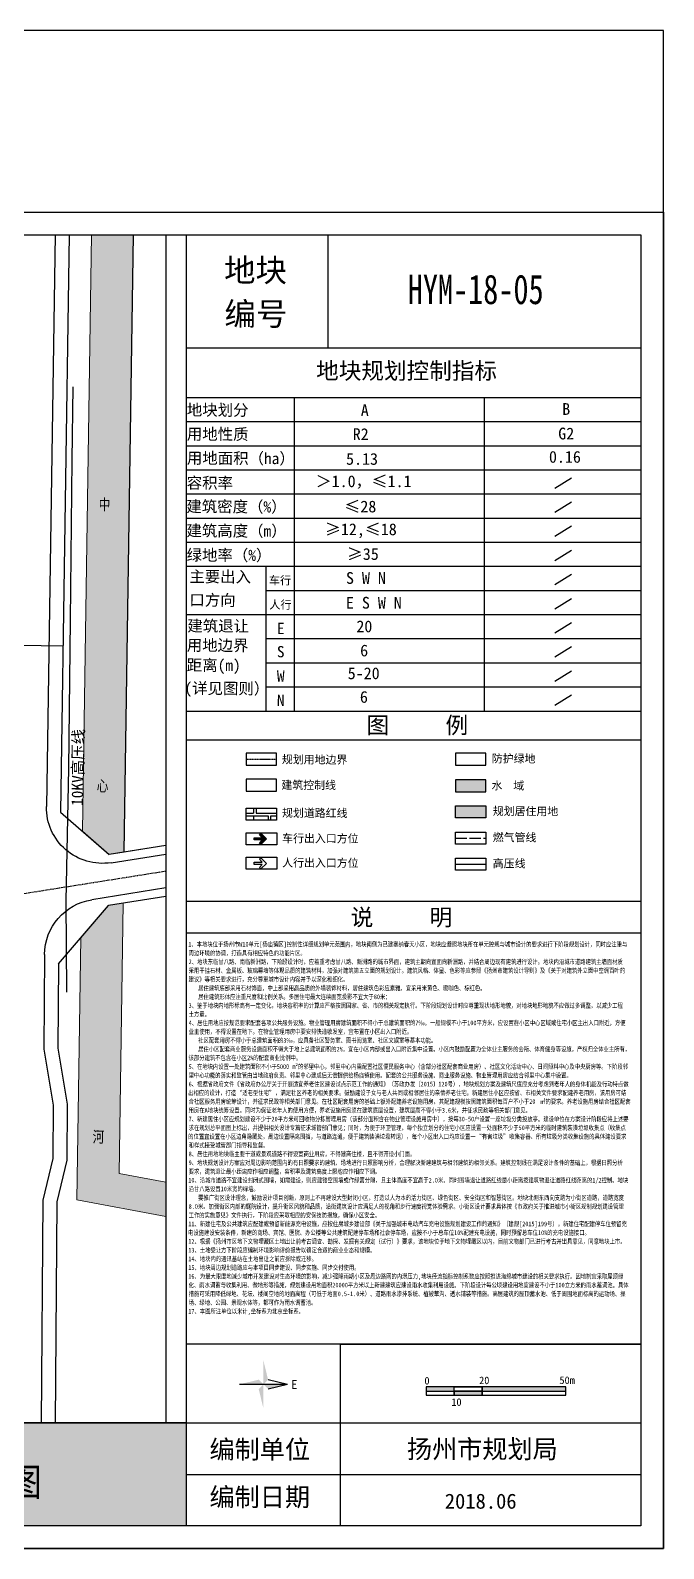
# Model space of a CAD drawing. Header units: millimetres. Extents: x -439850 to 1095597, y 3556331 to 4116172.
# Drawn here: x 869027 to 1095597, y 3573017 to 4116172 of the extents above; entities that cross this region are included whole.
import ezdxf
from ezdxf.enums import TextEntityAlignment as Align

# ---------------------------------------------------------------- set-up
doc = ezdxf.new("R2010")
doc.units = ezdxf.units.MM
doc.header["$LTSCALE"] = 1000
doc.header["$MEASUREMENT"] = 0
for name, pattern in [('CENTER', [2, 1.25, -0.25, 0.25, -0.25]), ('DASHED', [0.75, 0.5, -0.25]), ('X3', [5, 4, -1])]:
    doc.linetypes.add(name, pattern=pattern)
for name, color, linetype in [('02E1水域', 131, 'Continuous'), ('02E1水域_H', 131, 'Continuous'), ('03R2二类_H', 50, 'Continuous'), ('14中心线', 1, 'CENTER'), ('14缘石线', 7, 'Continuous'), ('14道路红线', 7, 'Continuous'), ('17特殊管线', 62, 'Continuous'), ('18标注', 7, 'Continuous'), ('19图框', 7, 'Continuous'), ('19图框 @ 1', 7, 'Continuous'), ('F弹性', 55, 'Continuous'), ('TG_SUNBUILD', 41, 'Continuous'), ('标注', 7, 'Continuous'), ('红线按路', 200, 'Continuous')]:
    doc.layers.add(name, color=color, linetype=linetype)
doc.styles.add('DIMST', font='', dxfattribs={"width": 0.8})
doc.styles.add('ST', font='', dxfattribs={"width": 0.75})
doc.styles.get('DIMST').set_extended_font_data('SimSun')
doc.styles.get('ST').set_extended_font_data('NSimSun')

msp = doc.modelspace()

# ---------------------------------------------------------------- hatches: boundary and pattern name
at = {"layer": '02E1水域_H', "extrusion": (0, 0, -1)}
for points in [[(-905891, 4043019), (-890889, 4043019), (-887648, 3829683), (-897256, 3821350), (-902536, 3822187)], [(-902258, 3803918), (-897029, 3803090), (-887068, 3791516), (-885645, 3697798), (-917489, 3691893), (-917489, 3704097), (-900789, 3707194)]]:
    msp.add_hatch(color=137, dxfattribs=at).paths.add_polyline_path(points)
at = {"layer": '02E1水域_H'}
msp.add_hatch(color=137, dxfattribs=at).paths.add_polyline_path([(1021145, 3848074), (1021145, 3843803), (1032027, 3843803), (1032027, 3848074)])
at = {"layer": '03R2二类_H', "linetype": 'Continuous'}
msp.add_hatch(color=256, dxfattribs=at).paths.add_polyline_path([(1021145, 3838710), (1032027, 3838710), (1032027, 3834438), (1021145, 3834438)])
at = {"layer": '19图框', "linetype": 'Continuous'}
msp.add_hatch(color=256, dxfattribs=at).paths.add_polyline_path([(951534, 3828924), (950975, 3828365), (952020, 3827320), (949092, 3827320), (949092, 3826529), (952020, 3826529), (950975, 3825485), (951534, 3824925), (953534, 3826925)])
at = {"layer": '19图框'}
h = msp.add_hatch(color=7, dxfattribs=at)
h.paths.add_polyline_path([(952401, 3640381), (952401, 3631781), (954078, 3633458)])
h.paths.add_polyline_path([(961001, 3631781), (952401, 3631781), (954078, 3630105)])
h.paths.add_polyline_path([(952401, 3631781), (950724, 3630105), (952401, 3623182)])
h.paths.add_polyline_path([(952401, 3631781), (950724, 3633458), (943801, 3631781)])
at = {"layer": '19图框', "linetype": 'Continuous'}
h = msp.add_hatch(color=256, dxfattribs=at)
h.paths.add_polyline_path([(1020622, 3630892), (1010622, 3630892), (1010622, 3629392), (1020622, 3629392)])
h.paths.add_polyline_path([(1030622, 3629392), (1020622, 3629392), (1020622, 3627892), (1030622, 3627892)])
h.paths.add_polyline_path([(1060622, 3630892), (1030622, 3630892), (1030622, 3629392), (1060622, 3629392)])

# ---------------------------------------------------------------- linework, layer by layer
for p, q in [((880640, 3896030), (880642, 3896030)), ((880641, 3896029), (880641, 3896031))]:
    msp.add_line(p, q)
msp.add_lwpolyline([(880640, 3896030, 0.25, 0.25, 0), (880641, 3896031, 0, 0, 0)], format="xyseb")
at = {"layer": '02E1水域', "color": 7, "linetype": 'Continuous', "lineweight": 0, "ltscale": 0.02, "extrusion": (0, 0, -1)}
for p, q in [((890889, 4043019), (887648, 3829683)), ((902536, 3822187), (905891, 4043019)), ((887648, 3829683), (897256, 3821350)), ((897256, 3821350), (902536, 3822187)), ((887068, 3791516), (897029, 3803090)), ((897029, 3803090), (902258, 3803918)), ((902258, 3803918), (900789, 3707194)), ((885645, 3697798), (887068, 3791516)), ((900789, 3707194), (917489, 3704097)), ((917489, 3691893), (885645, 3697798))]:
    msp.add_line(p, q, dxfattribs=at)
at = {"layer": '14中心线', "extrusion": (0, 0, -1)}
msp.add_line((864301, 3807017), (917489, 3815443), dxfattribs=at)
at = {"layer": '14缘石线', "extrusion": (0, 0, -1)}
for p, q in [((877888, 4043019), (874780, 3838473)), ((897907, 3818416), (917489, 3821518)), ((917489, 3809368), (891009, 3805173)), ((874139, 3785572), (873881, 3751656)), ((873881, 3751656), (877229, 3731630)), ((877229, 3731630), (877085, 3712641)), ((877085, 3712641), (873471, 3697668)), ((873471, 3697668), (872867, 3618002))]:
    msp.add_line(p, q, dxfattribs=at)
for centre, start, end in [((-894778, 3838170), 260.99804, 0.87037), ((-894138, 3785420), 0.43496, 80.99804)]:
    msp.add_arc(centre, 20000, start, end, dxfattribs=at)
at = {"layer": '14道路红线', "extrusion": (0, 0, -1)}
for p, q in [((882888, 4043019), (879751, 3836532)), ((879751, 3836532), (897256, 3821350)), ((917489, 3824555), (897256, 3821350)), ((879339, 3809400), (879338, 3809349)), ((879114, 3782274), (897029, 3803090)), ((917489, 3806331), (897029, 3803090)), ((879114, 3782274), (878884, 3752052)), ((878884, 3752052), (882232, 3732026)), ((882232, 3732026), (882081, 3712027)), ((882081, 3712027), (878467, 3697054)), ((878467, 3697054), (877867, 3618002))]:
    msp.add_line(p, q, dxfattribs=at)
at = {"layer": '17特殊管线', "color": 1, "linetype": 'ByBlock', "extrusion": (0, 0, -1)}
for p, q in [((883993, 3962451), (884344, 3988601)), ((883427, 3905222), (883993, 3962451)), ((882786, 3852118), (883427, 3905222)), ((881874, 3804807), (882786, 3852118)), ((882123, 3772121), (881874, 3804807))]:
    msp.add_line(p, q, dxfattribs=at)
at = {"layer": '17特殊管线', "color": 44, "linetype": 'X3'}
msp.add_line((1021145, 3827209), (1032027, 3827209), dxfattribs=at)
at = {"layer": '17特殊管线', "color": 1, "linetype": 'ByBlock'}
msp.add_line((1021145, 3817845), (1032027, 3817845), dxfattribs=at)
at = {"layer": '18标注', "color": 4, "ltscale": 0.02}
for p, q in [((1095597, 4116172), (419308, 4116172)), ((1095597, 3573017), (1095597, 4116172)), ((419308, 3573017), (1095597, 3573017))]:
    msp.add_line(p, q, dxfattribs=at)
at = {"layer": '18标注', "color": 3, "ltscale": 0.02}
msp.add_line((850645, 3896486), (880640, 3896030), dxfattribs=at)
at = {"layer": '19图框'}
for p, q in [((439719, 4043019), (1087433, 4043019)), ((924786, 4043019), (924786, 3581181)), ((1087433, 4043019), (1087433, 3581181)), ((924795, 3984854), (1087451, 3984854)), ((963397, 3984854), (963416, 3872668)), ((1031334, 3984854), (1031334, 3872668)), ((924795, 3976224), (1087451, 3976224)), ((924795, 3967595), (1087451, 3967595)), ((924795, 3958965), (1087451, 3958965)), ((1056655, 3952427), (1062677, 3956122)), ((924795, 3950335), (1087451, 3950335)), ((1056655, 3943797), (1062677, 3947492)), ((924795, 3941705), (1087451, 3941705)), ((1056655, 3935168), (1062677, 3938862)), ((924795, 3933076), (1087451, 3933076)), ((1056655, 3926538), (1062677, 3930233)), ((924795, 3924446), (1087451, 3924446)), ((953281, 3924446), (953281, 3893330)), ((1056655, 3917908), (1062677, 3921603)), ((953281, 3915816), (1087451, 3915816)), ((1056646, 3909278), (1062668, 3912973)), ((924795, 3907187), (1087451, 3907187)), ((1056646, 3900649), (1062668, 3904343)), ((953281, 3898557), (1087451, 3898557)), ((1056646, 3892019), (1062668, 3895714)), ((953281, 3893330), (953281, 3872668)), ((953281, 3889927), (1087451, 3889927)), ((1056646, 3883389), (1062668, 3887084)), ((953281, 3881297), (1087451, 3881297)), ((1056646, 3874760), (1062668, 3878454)), ((924795, 3872668), (1087451, 3872668)), ((924795, 3872668), (1087451, 3872668)), ((924804, 3872668), (1087460, 3872668)), ((924804, 3872668), (1087460, 3872668)), ((924786, 3862380), (1087442, 3862380)), ((957141, 3857623), (946259, 3857623)), ((946259, 3857623), (946259, 3853351)), ((957141, 3853351), (957141, 3857623)), ((1032027, 3857623), (1021145, 3857623)), ((1021145, 3857623), (1021145, 3853351)), ((1032027, 3853351), (1032027, 3857623)), ((946259, 3853351), (957141, 3853351)), ((1021145, 3853351), (1032027, 3853351)), ((1032027, 3848074), (1021145, 3848074)), ((1021145, 3848074), (1021145, 3843803)), ((1032027, 3843803), (1032027, 3848074)), ((1021145, 3843803), (1032027, 3843803)), ((946209, 3837898), (957091, 3837898)), ((946209, 3833627), (946209, 3837898)), ((957091, 3837898), (957091, 3833627)), ((1021145, 3838710), (1032027, 3838710)), ((1021145, 3834438), (1021145, 3838710)), ((1032027, 3838710), (1032027, 3834438)), ((957091, 3833627), (946209, 3833627)), ((1032027, 3834438), (1021145, 3834438)), ((1021145, 3829345), (1032027, 3829345)), ((1021145, 3825074), (1021145, 3829345)), ((1032027, 3829345), (1032027, 3825074)), ((946295, 3829110), (957178, 3829110)), ((946295, 3824839), (946295, 3829110)), ((957178, 3824839), (946295, 3824839)), ((949092, 3826529), (949092, 3827320)), ((949092, 3827320), (952020, 3827320)), ((952020, 3826529), (949092, 3826529)), ((950975, 3828365), (951534, 3828924)), ((952020, 3827320), (950975, 3828365)), ((950975, 3825485), (952020, 3826529)), ((951534, 3824925), (950975, 3825485)), ((951534, 3828924), (953534, 3826925)), ((953534, 3826925), (951534, 3824925)), ((957178, 3829110), (957178, 3824839)), ((1032027, 3825074), (1021145, 3825074)), ((946295, 3820358), (957178, 3820358)), ((946295, 3816087), (946295, 3820358)), ((949092, 3817777), (949092, 3818568)), ((949092, 3818568), (952020, 3818568)), ((950975, 3819613), (951534, 3820172)), ((952020, 3818568), (950975, 3819613)), ((951534, 3820172), (953534, 3818173)), ((957178, 3820358), (957178, 3816087)), ((1021145, 3819981), (1032027, 3819981)), ((1021145, 3815709), (1021145, 3819981)), ((1032027, 3819981), (1032027, 3815709)), ((957178, 3816087), (946295, 3816087)), ((952020, 3817777), (949092, 3817777)), ((950975, 3816733), (952020, 3817777)), ((951534, 3816174), (950975, 3816733)), ((953534, 3818173), (951534, 3816174)), ((1032027, 3815709), (1021145, 3815709)), ((924786, 3804617), (1087433, 3804617)), ((924786, 3793291), (1087433, 3793291)), ((1087433, 3581181), (439719, 3581181))]:
    msp.add_line(p, q, dxfattribs=at)
at = {"layer": '19图框', "extrusion": (0, 0, -1)}
for p, q in [((448217, 4043019), (917489, 4043019)), ((917489, 4043019), (917489, 3618002)), ((924786, 3618002), (439719, 3618002)), ((917489, 3618002), (448217, 3618002))]:
    msp.add_line(p, q, dxfattribs=at)
at = {"layer": '19图框', "color": 7}
for p, q in [((975630, 4002567), (975630, 4043019)), ((924786, 4002567), (1072875, 4002567)), ((924786, 4002567), (1087433, 4002567)), ((924786, 4002567), (1087433, 4002567)), ((1087433, 3646180), (924786, 3646180)), ((980016, 3581181), (980016, 3646180)), ((961001, 3631781), (943801, 3631781)), ((961001, 3631781), (954078, 3633458)), ((961001, 3631781), (954078, 3630105)), ((439719, 3618002), (1083279, 3618002)), ((439719, 3618002), (1087433, 3618002)), ((924786, 3599592), (1087433, 3599592))]:
    msp.add_line(p, q, dxfattribs=at)
at = {"layer": '19图框', "color": 6, "ltscale": 0.3}
for p, q in [((957091, 3848273), (946209, 3848273)), ((946209, 3848273), (946209, 3844002)), ((957091, 3844002), (957091, 3848273)), ((946209, 3844002), (957091, 3844002))]:
    msp.add_line(p, q, dxfattribs=at)
at = {"layer": '19图框', "linetype": 'Continuous'}
for p, q in [((946209, 3836145), (948881, 3836145)), ((946209, 3835197), (954061, 3835197)), ((948881, 3837898), (948881, 3836145)), ((948881, 3835197), (948881, 3833627)), ((949866, 3837898), (949866, 3836145)), ((949866, 3836145), (957091, 3836145)), ((954061, 3835197), (954061, 3833627)), ((955083, 3833627), (955083, 3835197)), ((955083, 3835197), (957091, 3835197))]:
    msp.add_line(p, q, dxfattribs=at)
at = {"layer": '19图框', "color": 0, "linetype": 'Continuous'}
msp.add_line((980016, 3646180), (1087433, 3646180), dxfattribs=at)
at = {"layer": '19图框', "color": 254}
msp.add_solid([(439719, 3618002), (439719, 3581181), (924786, 3618002), (924786, 3581181)], dxfattribs=at)
at = {"layer": 'F弹性', "color": 7, "ltscale": 0.02, "extrusion": (0, 0, -1)}
for p, q in [((902536, 3822187), (905891, 4043019)), ((917489, 3824555), (902536, 3822187))]:
    msp.add_line(p, q, dxfattribs=at)
at = {"layer": 'TG_SUNBUILD', "color": 4}
for p, q in [((419308, 4051183), (1095597, 4051183)), ((1095597, 4051183), (1095597, 3573017)), ((1095597, 3573017), (419308, 3573017))]:
    msp.add_line(p, q, dxfattribs=at)
at = {"layer": '标注', "ltscale": 0.02}
for p, q in [((1020622, 3630892), (1010622, 3630892)), ((1010622, 3630892), (1010622, 3629392)), ((1030622, 3630892), (1010622, 3630892)), ((1010622, 3630892), (1010622, 3627892)), ((1010622, 3629392), (1020622, 3629392)), ((1010622, 3629392), (1060622, 3629392)), ((1020622, 3629392), (1020622, 3630892)), ((1020622, 3627892), (1020622, 3630892)), ((1020622, 3630892), (1030622, 3630892)), ((1030622, 3629392), (1020622, 3629392)), ((1020622, 3629392), (1020622, 3627892)), ((1060622, 3630892), (1030622, 3630892)), ((1030622, 3630892), (1030622, 3629392)), ((1060622, 3630892), (1030622, 3630892)), ((1030622, 3630892), (1030622, 3627892)), ((1030622, 3627892), (1030622, 3630892)), ((1030622, 3627892), (1030622, 3629392)), ((1030622, 3629392), (1060622, 3629392)), ((1060622, 3629392), (1060622, 3630892)), ((1060622, 3627892), (1060622, 3630892)), ((1010622, 3627892), (1020622, 3627892)), ((1010622, 3627892), (1020622, 3627892)), ((1020622, 3627892), (1030622, 3627892)), ((1020622, 3627892), (1030622, 3627892)), ((1030622, 3627892), (1060622, 3627892)), ((1030622, 3627892), (1050622, 3627892)), ((1050622, 3627892), (1050622, 3627892))]:
    msp.add_line(p, q, dxfattribs=at)
at = {"layer": '红线按路', "color": 1, "linetype": 'DASHED', "ltscale": 0.005}
msp.add_line((946259, 3855487), (957141, 3855487), dxfattribs=at)

# ---------------------------------------------------------------- texts
at = {"layer": '19图框', "style": 'ST'}
for s, height, rotation, oblique, p in [('地块', 8245.1, 0.00149, 360, (938339, 4026247)), ('编号', 8245.1, 0.00149, 0, (938470, 4010606)), ('地块划分', 4045.2, 359.70014, 0, (924999, 3978398)), ('用地性质', 4045.2, 359.70014, 0, (924999, 3969769)), ('用地面积（ha）', 4045.2, 359.70014, 0, (925014, 3961168)), ('容积率', 4045.2, 359.70014, 0, (924947, 3952288)), ('建筑密度（%%%）', 4045.2, 359.70014, 0, (924826, 3943874)), ('建筑高度（m）', 4045.2, 359.70014, 0, (924854, 3935206)), ('绿地率（%%%）', 4045.2, 359.70014, 0, (924916, 3926499)), ('主要出入', 4045.2, 359.70014, 0, (925897, 3918766)), ('车行', 2916.5, 359.70014, 0, (954360, 3917957)), ('口方向', 4045.2, 359.70014, 0, (925897, 3910378)), ('人行', 2916.5, 359.70014, 0, (954535, 3909261)), ('建筑退让', 4045.2, 359.70014, 0, (925196, 3901147)), ('E', 4045, 359.70014, 0, (957212, 3900188)), ('用地边界', 4045.2, 359.70014, 0, (924987, 3894248)), ('S', 4045, 359.70014, 0, (957212, 3891883)), ('距离(m)', 4045.2, 359.70014, 0, (924987, 3887094)), ('W', 4045, 359.70014, 0, (957212, 3883137)), ('(详见图则）', 4045.2, 359.70014, 0, (924155, 3878815)), ('N', 4045, 359.70014, 0, (957212, 3874494)), ('规划用地边界', 2862.5, 359.70014, 0, (958991, 3853936)), ('防护绿地', 2862.5, 359.70014, 0, (1034116, 3854266)), ('建筑控制线', 2862.5, 359.70014, 0, (958842, 3844800)), ('水  域', 2862.5, 359.70014, 0, (1034004, 3844583)), ('规划道路红线', 2862.5, 359.70014, 0, (959054, 3834815)), ('规划居住用地', 2862.5, 359.70014, 0, (1034459, 3835445)), ('燃气管线', 2862.5, 359.70014, 0, (1034459, 3826080)), ('车行出入口方位', 2862.5, 359.70014, 0, (959113, 3825726)), ('人行出入口方位', 2862.5, 359.70014, 0, (959124, 3816992)), ('高压线', 2862.5, 359.70014, 0, (1034459, 3816716))]:
    msp.add_text(s, height=height, rotation=rotation, dxfattribs=dict(at, oblique=oblique)).set_placement(p)
at = {"layer": '19图框', "style": 'ST', "width": 0.75}
for s, height, rotation, p in [('HYM-18-05', 10584, 0.00149, (1004065, 4018245)), ('中', 4045, 359.70014, (893480, 3944522)), ('心', 4045, 359.70014, (892771, 3843877)), ('河', 4045, 359.70014, (891309, 3718327))]:
    msp.add_text(s, height=height, rotation=rotation, dxfattribs=at).set_placement(p)
at = {"layer": '19图框', "style": 'ST'}
for s, height, p in [('地块规划控制指标', 5932.9, (971253, 3991432)), ('图     例', 5932.9, (989296, 3864642)), ('说     明', 5932.9, (983617, 3795929)), ('E', 3236, (962364, 3630137)), ('编制单位', 6595.6, (933107, 3605212)), ('扬州市规划局', 6595.6, (1003750, 3605349)), ('编制日期', 6595.6, (933107, 3588188)), ('2018.06', 5393.4, (1017299, 3587303))]:
    msp.add_text(s, height=height, dxfattribs=at).set_placement(p)
at = {"layer": '19图框', "style": 'ST', "oblique": 0}
for s, p in [('A', (988675, 3978166)), ('B', (1060747, 3978611)), ('R2', (987216, 3969618)), ('G2', (1060756, 3969844)), ('0.16', (1060281, 3961498)), ('5.13', (987690, 3960758)), ('＞1.0，≤1.1', (988246, 3952763)), ('≤28', (987093, 3943734)), ('≥12,≤18', (987263, 3935585)), ('≥35', (987969, 3926742)), ('S W N', (989088, 3918159)), ('E S W N', (991924, 3909298)), ('20', (988529, 3900855)), ('6', (988443, 3892225)), ('5-20', (988278, 3884060)), ('6', (988356, 3875620))]:
    msp.add_text(s, height=4200, dxfattribs=at).set_placement(p, align=Align.CENTER)
msp.add_text('10KV高压线', height=4045.2, rotation=88.86821, dxfattribs=at).set_placement((885916, 3852472), align=Align.MIDDLE)
at = {"layer": '19图框', "color": 7, "style": 'ST'}
for s, p in [('0', (1010012, 3631751)), ('20', (1029582, 3631864)), ('50m', (1058318, 3631919)), ('10', (1019631, 3624079))]:
    msp.add_text(s, height=2700, dxfattribs=at).set_placement(p)
at = {"layer": '19图框', "color": 7, "style": 'DIMST', "width": 0.8}
msp.add_text('地块规划图', height=9953.5, rotation=360, dxfattribs=at).set_placement((818732, 3591891))
at = {"layer": '19图框 @ 1', "style": 'DIMST', "width": 0.8}
for s, p in [('1、本地块位于扬州市W10单元[杨庙镇区]控制性详细规划单元范围内，地块南侧为已建塞纳春天小区，地块应遵照地块所在单元控规与城市设计的要求进行下阶段规划设计，同时应注重与', (925521, 3788374)), ('周边环境的协调，打造具有相应特色的功能片区。', (925657, 3785239)), ('2、地块东临甘八路、南临新洲路，下阶段设计时，应着重考虑甘八路、新洲路的城市界面，建筑主朝向宜面向新洲路，并结合周边现有建筑进行设计。地块内沿城市道路建筑主墙面材质', (925642, 3782113)), ('采用干挂石材、金属板、玻璃幕墙等体现品质的建筑材料，加强对建筑第五立面的规划设计。建筑风格、体量、色彩等应参照《扬州市建筑设计导则》及《关于对建筑外立面中空调百叶的', (925673, 3778977)), ('建议》等相关要求进行，充分尊重城市设计内容并予以深化和细化。', (925642, 3775851)), ('   居住建筑底部采用石材饰面，中上部采用高品质的外墙装饰材料，居住建筑色彩应素雅、宜采用米黄色、暖咖色、棕红色。', (925741, 3772715)), ('   居住建筑形体应注重尺度和比例关系。多层住宅最大连续面宽投影不宜大于80米；', (925741, 3769589)), ('3、鉴于地块内地形标高有一定变化，地块容积率的计算应严格按照国家、省、市的相关规定执行。下阶段规划设计时应尊重现状地形地貌，对地块地形地貌不应做过多调整，以减少工程', (925627, 3766463)), ('土方量。', (925657, 3763375)), ('4、居住用地应按规范要求配套各项公共服务设施。物业管理用房建筑面积不得小于总建筑面积的7‰，一般规模不小于100平方米，应设置在小区中心区域或住宅小区主出入口附近，方便', (925673, 3760249)), ('业主使用，不得设置在地下。在物业管理用房中要安排快递收发室，宜布置在小区出入口附近。', (925673, 3757123)), ('   社区配套用房不得小于总建筑面积的3‰，应具备社区警务室、图书阅览室、社区文娱室等基本功能。', (925741, 3753996)), ('该部分建筑不包含在小区2%%%的配套商业比例中。', (925635, 3747744)), ('   居住小区配套商业服务设施面积不得大于地上总建筑面积的2%%%，宜在小区内部或出入口附近集中设置。小区内鼓励配置为全体业主服务的会所、体育健身等设施，产权归全体业主所有，', (925741, 3750870)), ('5、在地块内设置一处建筑面积不小于5000 m²的邻里中心，邻里中心内需配置社区便民服务中心（含部分社区配套商业用房）、社区文化活动中心、日间照料中心及中央厨房等。下阶段邻', (925627, 3744618)), ('里中心功能的落实和监管由当地政府负责。邻里中心建成后无偿提供给杨庙镇使用。配套的公共服务设施、商业服务设施、物业管理用房应结合邻里中心集中设置。', (925642, 3741492)), ('出相应的设计，打造“适老型住宅”，满足社区养老的相关要求。鼓励建设子女与老人共同或相邻居住的亲情养老住宅。新建居住小区应按省、市相关文件要求配建养老用房，该用房可结', (925499, 3735240)), ('6、根据省政府文件《省政府办公厅关于开展适宜养老住区建设试点示范工作的通知》（苏政办发〔2015〕120号），地块规划方案及建筑尺度应充分考虑到老年人的身体机能及行动特点做', (925650, 3738366)), ('合社区服务用房统筹设计，并征求民政等相关部门意见。在社区配套用房的基础上额外配建养老设施用房，其配建规模按照建筑面积每百户不小于20', (925657, 3732114)), ('㎡', (1051382, 3732114)), ('的要求。养老设施用房结合社区配套', (1053316, 3732114)), ('用房在A地块统筹设置。同时为保证老年人的使用方便，养老设施用房须在建筑底层设置，建筑层高不得小于3.6米，并征求民政等相关部门意见。', (925650, 3728988)), ('7、新建居住小区应规划建设不少于20平方米可回收物分拣管理用房（该部分面积含在物业管理设施用房中），按每30-50户设置一座垃圾分类投放亭。建设单位在方案设计阶段应将上述要', (925620, 3725861)), ('的位置宜设置在小区边角隐藏处，周边设置隔离围挡，与道路连通，便于建筑装潢垃圾转运），每个小区出入口均应设置一“有害垃圾”收集容器、所有垃圾分类收集设施的具体建设要求', (925506, 3719609)), ('求在规划总平面图上标出，并提供相关设计专篇征求城管部门意见；同时，为便于环卫管理，每个独立划分的住宅小区应设置一处面积不少于50平方米的临时建筑装潢垃圾收集点（收集点', (925650, 3722735)), ('和样式接受城管部门指导和监督。', (925657, 3716483)), ('8、居住用地地块临主要干道或景观道路不得设置商业用房，不得建商住楼，且不得开设小门面。', (925657, 3713366)), ('9、地块规划设计方案应对周边影响范围内的有日照要求的建筑、场地进行日照影响分析，合理解决新建建筑与相邻建筑的相邻关系。建筑控制线在满足设计条件的基础上，根据日照分析', (925657, 3710231)), ('10、沿城市道路不宜建设封闭式围墙，如需建设，则应建镂空围墙或作绿篱分隔，且主体高度不宜高于2.0米。同时围墙退让道路红线最小距离按建筑物退让道路红线距离的1/2控制。地块', (925521, 3703979)), ('要求，建筑退让最小距离应作相应调整，容积率及建筑高度上限也应作相应下调。', (925657, 3707105)), ('沿甘八路设置10米宽的绿墙。', (925657, 3700853)), ('   要推广街区设计理念，鼓励设计项目创新，原则上不再建设大型封闭小区，打造以人为本的活力街区、绿色街区、安全街区和智慧街区。地块北侧东西向支路为小街区道路，道路宽度', (925741, 3697717)), ('8.0米。加强街区内部的庭院设计，提升街区风貌和品质，沿街建筑设计应满足人的视角和步行速度视觉体验需求。小街区设计要求具体按《市政府关于推进城市小街区规制规划建设管理', (925657, 3694591)), ('11、新建住宅及公共建筑应配建或预留新能源充电设施，应按住房城乡建设部《关于加强城市电动汽车充电设施规划建设工作的通知》（建规[2015]199号），新建住宅配建停车位预留充', (925521, 3688339)), ('工作的实施意见》文件执行，下阶段应采取相应的安保技防措施，确保小区安全。', (925642, 3691465)), ('12、根据《扬州市区地下文物埋藏区土地出让前考古调查、勘探、发掘有关规定（试行）》要求，该地块位于地下文物埋藏区以内，目前文物部门已进行考古并出具意见，同意地块上市。', (925521, 3682086)), ('电设施建设安装条件，新建的商场、宾馆、医院、办公楼等公共建筑配建停车场和社会停车场，应按不小于总车位10%%%配建充电设施，同时预留总车位10%%%的充电设施接口。', (925438, 3685203)), ('13、土地受让方下阶段应编制环境影响评价报告以确定合适的商业业态和规模。', (925521, 3678960)), ('14、地块内的通讯基站在土地出让之前应拆除或迁移。', (925521, 3675844)), ('15、地块周边规划道路应与本项目同步建设、同步实施、同步交付使用。', (925521, 3672718)), ('16、为最大限度地减少城市开发建设对生态环境的影响，减少强降雨期小区及周边路网的内涝压力,地块径流指标控制系数应按照推进海绵城市建设的相关要求执行。因地制宜采取屋顶绿', (925521, 3669591)), ('化、雨水调蓄与收集利用、微地形等措施，规划建设用地面积20000平方米以上新建建筑应建设雨水收集利用设施。下阶段设计每公顷建设用地宜建设不小于100立方米的雨水蓄调池。具体', (925657, 3666465)), ('措施可采用降低绿地、花坛、楼间空地的地面高程（可低于地面0.5-1.0米）、道路雨水渗排系统、植被草沟、透水铺装等措施。高层建筑的屋顶蓄水池、低于周围地面标高的运动场、操', (925665, 3663339)), ('场、绿地、公园、景观水体等，都可作为雨水调蓄池。', (925673, 3660213)), ('17、本图所注单位以米计,坐标系为北京坐标系。', (925521, 3657087))]:
    msp.add_text(s, height=1700, rotation=360, dxfattribs=at).set_placement(p)

doc.saveas('drawing.dxf')
